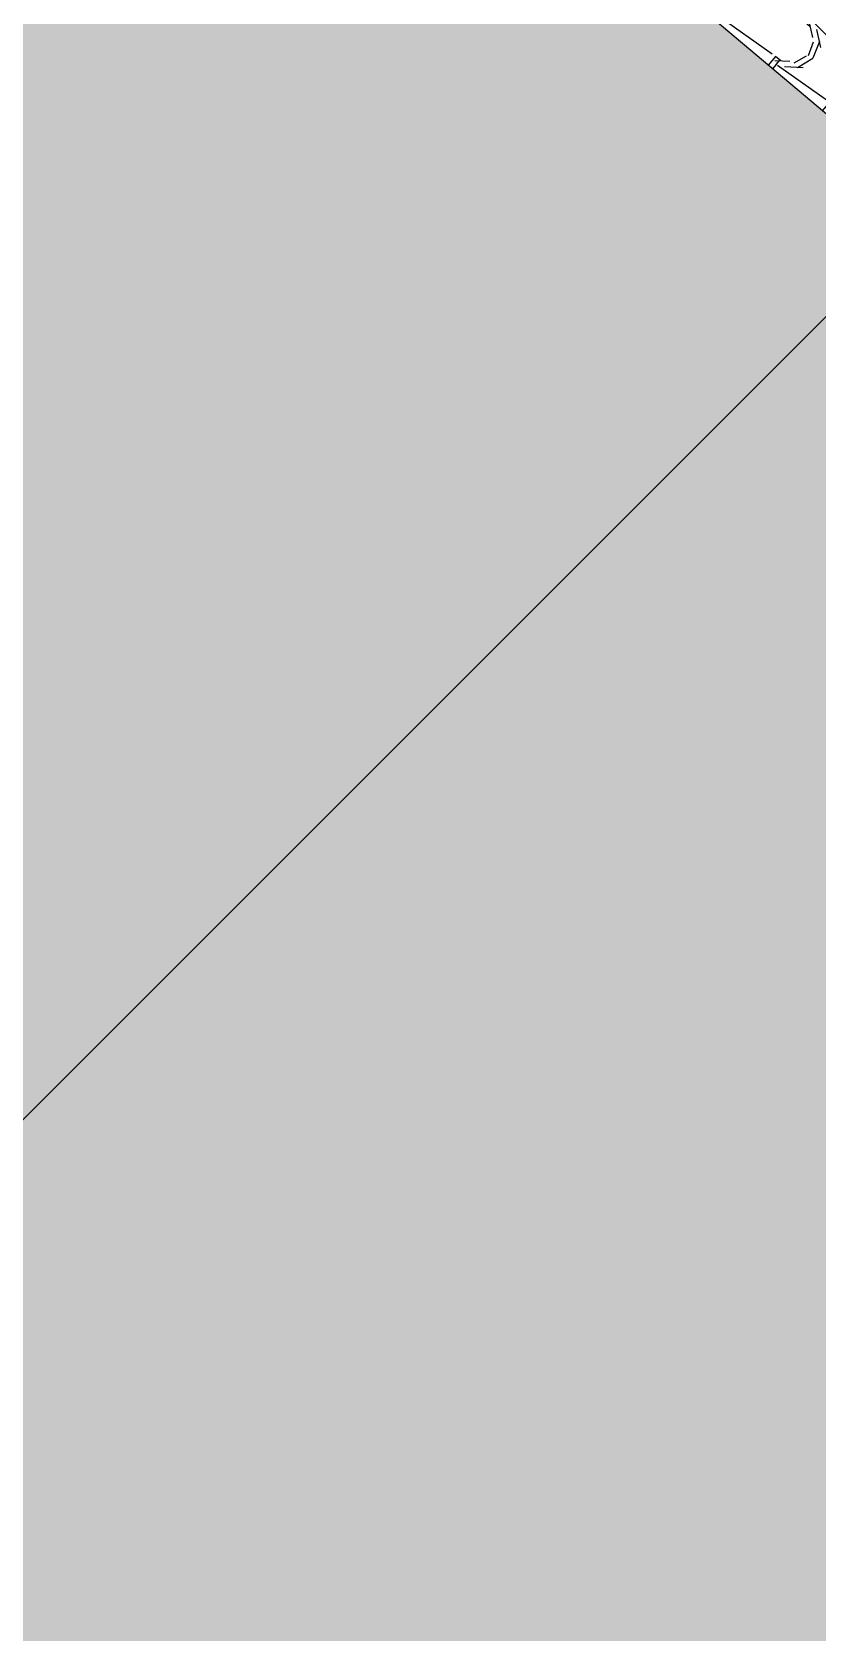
# Model space of a CAD drawing. Header units: millimetres. Extents: x 648844 to 649530, y 1246379 to 1246752.
# Drawn here: x 649047.899 to 649049.722, y 1246546.086 to 1246549.802 of the extents above; entities that cross this region are included whole.
import ezdxf

# ---------------------------------------------------------------- set-up
doc = ezdxf.new("R2010")
doc.units = ezdxf.units.MM
doc.header["$LTSCALE"] = 20
doc.header["$MEASUREMENT"] = 0
doc.layers.get('0').update_dxf_attribs({"linetype": 'CONTINUOUS'})
doc.layers.add('TECHO', color=30, linetype='CONTINUOUS')

msp = doc.modelspace()

# ---------------------------------------------------------------- hatches: boundary and pattern name
h = msp.add_hatch()
h.set_pattern_fill('ANSI31', color=2, scale=20, style=0)
h.set_pattern_definition([(45, (-526.4316489867633, -3378.367883687839), (-1.767766952966369, 1.767766952966369), [])])
edge = h.paths.add_edge_path()
edge.add_line((649057.8519686605, 1246574.731937029), (649143.484031076, 1246525.395827967))
edge.add_line((649021.4650291716, 1246521.520933308), (649057.8519686605, 1246574.731937029))
edge.add_line((649021.4650291716, 1246521.520933308), (649126.0130467353, 1246470.828113168))
edge.add_line((649143.484031076, 1246525.395827967), (649148.0277335674, 1246486.904175728))
h.paths.add_polyline_path([(649085.8330108997, 1246502.103295551), (649115.3070900415, 1246502.103295551), (649115.3070900415, 1246507.529080002), (649085.8330108997, 1246507.529080002)], flags=24)
at = {"layer": 'TECHO'}
h = msp.add_hatch(dxfattribs=at)
h.set_pattern_fill('SPANTILE', color=254, scale=0.1644999999999998, angle=198.987301881872, style=0, pattern_type=2)
h.set_pattern_definition([(144.7733895993491, (649104.2171684932, 1246527.951068665), (1.613984313706392, -1.148386301532103), [0.1519111439999999, -3.645866304499998]), (49.80368959934918, (649104.0930757358, 1246528.038692685), (-0.01948158538458837, 0.2318209822921622), [0.01315999999999999, -0.1513399999999998]), (229.803689599349, (649104.1891933316, 1246528.172837545), (0.01948158538458841, -0.2318209822921622), [0.04605999999999988, -0.1184399999999997]), (319.803689599349, (649104.1594658161, 1246528.137655186), (0.2318209822921623, 0.0194815853845883), [0.01644999999999999, -0.1480499999999999]), (139.8036895993491, (649104.1040823375, 1246528.046621394), (-0.2318209822921623, -0.01948158538458828), [0.01644999999999995, -0.1480499999999996]), (229.803689599349, (649104.091517209, 1246528.057238364), (0.01948158538458841, -0.2318209822921622), [0.01315999999999997, -0.1513399999999995]), (229.803689599349, (649104.1992454344, 1246528.16434397), (0.01948158538458841, -0.2318209822921622), [0.03289999999999988, -0.1315999999999995]), (314.8339895993489, (649104.1780114947, 1246528.139213712), (1.401646762663697, -1.399686684637406), [0.1519111439999995, -3.645866304499992]), (282.499789599349, (649104.1842940588, 1246528.133905227), (-0.7558685931269842, 3.438350931100781), [0.04342931599999998, -4.299495374999998]), (248.238589599349, (649104.1936936768, 1246528.091505385), (-0.08668835984691889, -0.3574721512083375), [0.04161553899999983, -0.4785790274999986]), (211.368789599349, (649104.1782650518, 1246528.052855501), (0.3379905262494363, 0.1451330933594906), [0.04161553899999997, -0.4785790274999996]), (177.1075895993491, (649104.142732222, 1246528.031192769), (-3.516277756791708, 0.1714210972116575), [0.04342931599999995, -4.299495374999994]), (250.0285895993491, (649104.1795896015, 1246528.0926547), (0.6652602098147818, 1.806843457285261), [0.03330878249999994, -3.297562393999996]), (209.578789599349, (649104.1682129492, 1246528.061349078), (-1.670472575278909, -0.9574840996791605), [0.03330878249999984, -3.29756239399999]), (177.2090895993491, (649104.1392451165, 1246528.044907212), (-2.695163784317956, 0.1236911909658233), [0.03520448049999997, -3.485249162499998]), (282.398289599349, (649104.1720309443, 1246528.127038216), (-0.57176770190994, 2.636719368851045), [0.03520448049999982, -3.485249162499988])])
h.paths.add_polyline_path([(649050.7059357705, 1246548.797270254), (649048.4618817793, 1246550.693395214), (649048.5586930542, 1246550.807970853), (649050.8027470458, 1246548.911845892)])
h = msp.add_hatch(dxfattribs=at)
h.set_pattern_fill('SPANTILE', color=254, scale=0.2049999999999998, angle=108.987301881872, style=0, pattern_type=2)
h.set_pattern_definition([(224.8339895993492, (649080.0522892652, 1246499.899155624), (1.744290397268498, 1.746733047696402), [0.1893117599999995, -4.543480804999984]), (319.803689599349, (649079.9180382855, 1246499.765680553), (0.02427796354918316, -0.2888954490571017), [0.01639999999999998, -0.1885999999999999]), (139.8036895993491, (649080.0640402924, 1246499.620844874), (-0.02427796354918314, 0.2888954490571017), [0.05739999999999988, -0.1475999999999995]), (49.80368959934918, (649080.0201960149, 1246499.657891322), (0.2888954490571018, 0.02427796354918307), [0.02049999999999998, -0.1844999999999998]), (229.803689599349, (649079.9332113968, 1246499.758227588), (-0.2888954490571018, -0.0242779635491831), [0.02049999999999994, -0.1844999999999995]), (139.8036895993491, (649079.9199805227, 1246499.742568917), (-0.02427796354918314, 0.2888954490571017), [0.01639999999999994, -0.1885999999999995]), (139.8036895993491, (649080.0746249921, 1246499.633371811), (-0.02427796354918314, 0.2888954490571017), [0.04099999999999989, -0.1639999999999996]), (54.77338959934921, (649080.0433076505, 1246499.659833559), (1.431119707076479, 2.011348232886384), [0.1893117599999997, -4.54348080499999]), (87.10758959934903, (649080.0499230878, 1246499.667662895), (-0.2136250755525214, -4.381987478068692), [0.05412163999999993, -5.358033749999991]), (121.368789599349, (649080.0526540506, 1246499.721715502), (-0.1808649491714019, 0.4212039992774127), [0.05186130999999998, -0.5964054749999995]), (158.238589599349, (649080.025657941, 1246499.765996535), (0.445482012144129, -0.1080310867393214), [0.05186130999999999, -0.5964054749999996]), (192.499789599349, (649079.977492432, 1246499.785223698), (-4.284875020520729, -0.941963900249431), [0.05412163999999995, -5.358033749999993]), (119.578789599349, (649080.0355631035, 1246499.717369869), (1.193217267077374, -2.081743938797423), [0.04150942499999988, -4.109424259999986]), (160.0285895993491, (649080.0150732414, 1246499.753469599), (-2.251689414853973, 0.8290476778846828), [0.04150942499999993, -4.109424259999991]), (192.3982895993491, (649079.9760601551, 1246499.767647191), (-3.28588128033109, -0.7125372576993172), [0.04387184499999992, -4.34331962499999]), (87.20908959934903, (649080.0334268893, 1246499.673549992), (-0.1541440373738198, -3.358714746414473), [0.04387184499999981, -4.343319624999975])])
h.paths.add_polyline_path([(649050.7059357705, 1246548.797270254), (649051.2122201324, 1246542.772743206), (649042.4373547315, 1246550.187110852), (649048.4618817793, 1246550.693395214)])

# ---------------------------------------------------------------- linework, layer by layer
at = {"layer": 'TECHO', "color": 254}
msp.add_line((649050.7059357705, 1246548.797270254), (649048.4618817793, 1246550.693395214), dxfattribs=at)

doc.saveas('drawing.dxf')
